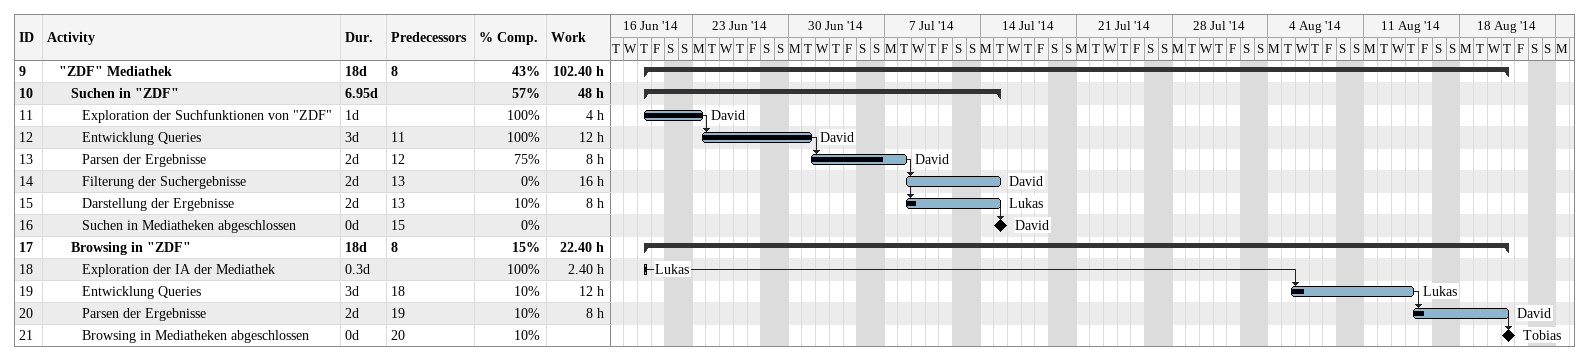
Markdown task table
| ID | Level | Task | Duration | Start | Finish | Predecessors | Resources | % complete | Work (h) |
|---|---|---|---|---|---|---|---|---|---|
| 9 | 2 | **"ZDF" Mediathek** | 18d | 2014-06-19 | 2014-08-21 | 8 |  | 43 | 102.40 |
| 10 | 3 | **Suchen in "ZDF"** | 6.95d | 2014-06-19 | 2014-07-15 |  |  | 57 | 48 |
| 11 | 4 | Exploration der Suchfunktionen von "ZDF" | 1d | 2014-06-19 | 2014-06-23 |  | David | 100 | 4 |
| 12 | 4 | Entwicklung Queries | 3d | 2014-06-23 | 2014-07-01 | 11 | David | 100 | 12 |
| 13 | 4 | Parsen der Ergebnisse | 2d | 2014-07-01 | 2014-07-08 | 12 | David | 75 | 8 |
| 14 | 4 | Filterung der Suchergebnisse | 2d | 2014-07-08 | 2014-07-15 | 13 | David | 0 | 16 |
| 15 | 4 | Darstellung der Ergebnisse | 2d | 2014-07-08 | 2014-07-15 | 13 | Lukas | 10 | 8 |
| 16 | 4 | Suchen in Mediatheken abgeschlossen | 0d | 2014-07-15 | 2014-07-15 | 15 | David | 0 |  |
| 17 | 3 | **Browsing in "ZDF"** | 18d | 2014-06-19 | 2014-08-21 | 8 |  | 15 | 22.40 |
| 18 | 4 | Exploration der IA der Mediathek | 0.3d | 2014-06-19 | 2014-06-19 |  | Lukas | 100 | 2.40 |
| 19 | 4 | Entwicklung Queries | 3d | 2014-08-05 | 2014-08-14 | 18 | Lukas | 10 | 12 |
| 20 | 4 | Parsen der Ergebnisse | 2d | 2014-08-14 | 2014-08-21 | 19 | David | 10 | 8 |
| 21 | 4 | Browsing in Mediatheken abgeschlossen | 0d | 2014-08-21 | 2014-08-21 | 20 | Tobias | 10 |  |
